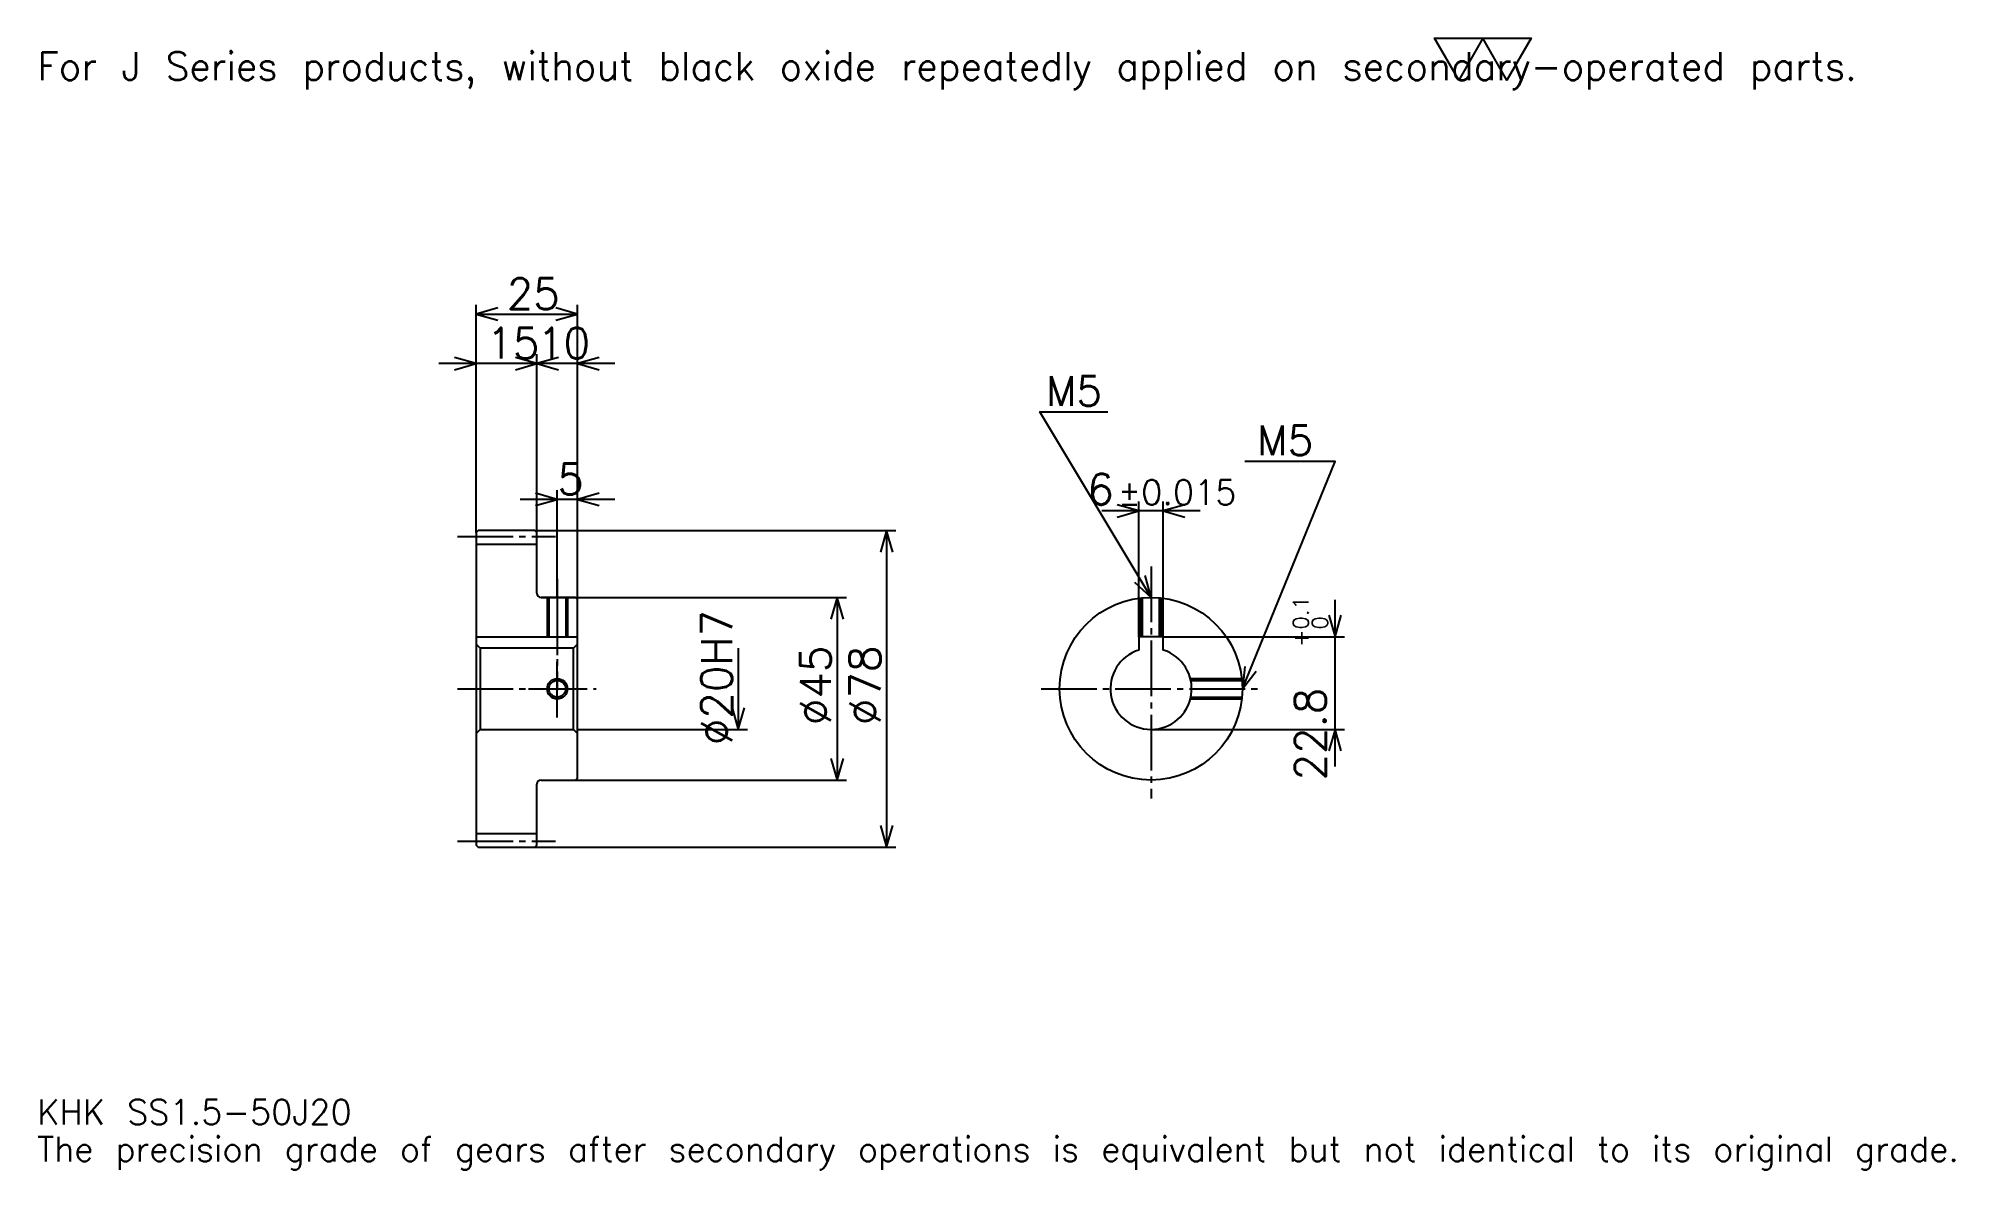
# Model space of a CAD drawing. Extents: x 15 to 487, y 6 to 284.
import ezdxf

# ---------------------------------------------------------------- set-up
doc = ezdxf.new("R2010")
doc.units = 0
doc.linetypes.add('DASHDOT', pattern=[18.260869, 13.695652, -1.521739, 1.521739, -1.521739])
doc.layers.get('0').update_dxf_attribs({"linetype": 'CONTINUOUS'})
doc.layers.add('DASHDOT', color=6, linetype='DASHDOT')
doc.styles.add('KANJI', font='TXT', dxfattribs={"bigfont": 'BIGFONT'})

msp = doc.modelspace()

# ---------------------------------------------------------------- linework, layer by layer
at = {"color": 5}
for p, q in [((123.260864, 163.021744), (123.260864, 218.565216)), ((148.260864, 163.021744), (148.260864, 218.565216)), ((123.260864, 216.282608), (148.260864, 216.282608)), ((147.391296, 204.108704), (114.130432, 204.108704)), ((157.391296, 204.108704), (129.130432, 204.108704)), ((138.260864, 163.021744), (138.260864, 206.391312)), ((157.391296, 170.630432), (134.130432, 170.630432)), ((143.260864, 163.021744), (143.260864, 172.913055)), ((286.456512, 136.821747), (286.456512, 170.108704)), ((292.456512, 136.821747), (292.456512, 170.108704)), ((301.586945, 167.826096), (277.32608, 167.826096)), ((123.260864, 162.521744), (123.260864, 163.021744)), ((137.760864, 163.021744), (148.260864, 163.021744)), ((138.260864, 162.521744), (138.260864, 163.021744)), ((143.260864, 146.521744), (143.260864, 163.021744)), ((143.260864, 146.521744), (143.260864, 163.021744)), ((148.260864, 163.021744), (226.630432, 163.021744)), ((148.260864, 146.021744), (148.260864, 163.021744)), ((224.347824, 163.021744), (224.347824, 85.021744)), ((139.260864, 146.521744), (148.260864, 146.521744)), ((148.260864, 146.521744), (214.456512, 146.521744)), ((212.173904, 146.521744), (212.173904, 101.521744)), ((334.782593, 104.891312), (334.782593, 145.952179)), ((187.82608, 134.021744), (187.82608, 114.021744)), ((292.456512, 136.821747), (337.065186, 136.821747)), ((148.260864, 114.021744), (190.108688, 114.021744)), ((289.456512, 114.021744), (337.065186, 114.021744)), ((139.260864, 101.521744), (148.260864, 101.521744)), ((148.260864, 101.521744), (214.456512, 101.521744)), ((137.760864, 85.021744), (148.260864, 85.021744)), ((148.260864, 85.021744), (226.630432, 85.021744))]:
    msp.add_line(p, q, dxfattribs=at)
at = {"color": 4}
for p, q in [((123.260864, 159.646744), (138.260864, 159.646744)), ((123.260864, 136.821747), (148.260864, 136.821747)), ((124.260864, 134.021744), (124.260864, 114.021744)), ((147.260864, 134.021744), (148.260864, 135.021744)), ((147.260864, 114.021744), (148.260864, 113.021744)), ((123.260864, 88.396744), (138.260864, 88.396744))]:
    msp.add_line(p, q, dxfattribs=at)
at = {"color": 7}
msp.add_lwpolyline([(365.217377, 273.913055), (359.282593, 284.200012), (383.021729, 284.200012), (377.086945, 273.913055), (371.152161, 284.200012), (365.217377, 273.913055)], dxfattribs=at)
at = {"color": 5}
for points in [[(128.586945, 217.804352), (123.260864, 216.282608), (128.586945, 214.760864)], [(142.934784, 214.760864), (148.260864, 216.282608), (142.934784, 217.804352)], [(117.934776, 202.586975), (123.260864, 204.108704), (117.934776, 205.630432)], [(132.934784, 202.586975), (138.260864, 204.108704), (132.934784, 205.630432)], [(143.586945, 205.630432), (138.260864, 204.108704), (143.586945, 202.586975)], [(153.586945, 205.630432), (148.260864, 204.108704), (153.586945, 202.586975)], [(289.456512, 146.521744), (262.065216, 192.17392), (278.804321, 192.17392)], [(311.956512, 124.021744), (334.782593, 180), (312.565247, 180)], [(137.934784, 169.108704), (143.260864, 170.630432), (137.934784, 172.152176)], [(153.586945, 172.152176), (148.260864, 170.630432), (153.586945, 169.108704)], [(281.130432, 166.304352), (286.456512, 167.826096), (281.130432, 169.347839)], [(297.782593, 169.347839), (292.456512, 167.826096), (297.782593, 166.304352)], [(225.869568, 157.695648), (224.347824, 163.021744), (222.82608, 157.695648)], [(285.411377, 150.305893), (289.456512, 146.521744), (288.021149, 151.87175)], [(213.695648, 141.195648), (212.173904, 146.521744), (210.652161, 141.195648)], [(333.260864, 142.147827), (334.782593, 136.821747), (336.304321, 142.147827)], [(312.558472, 129.528152), (311.956512, 124.021744), (315.376648, 128.378983)], [(186.304337, 119.347832), (187.82608, 114.021744), (189.347809, 119.347832)], [(336.304321, 108.695656), (334.782593, 114.021744), (333.260864, 108.695656)], [(210.652161, 106.847832), (212.173904, 101.521744), (213.695648, 106.847832)], [(222.82608, 90.347832), (224.347824, 85.021744), (225.869568, 90.347832)]]:
    msp.add_lwpolyline(points, dxfattribs=at)
at = {"color": 4}
for points in [[(138.260864, 147.521744), (138.260864, 162.521744), (137.760864, 163.021744), (123.760864, 163.021744), (123.260864, 162.521744), (123.260864, 113.021744)], [(139.260864, 101.521744), (147.760864, 101.521744), (148.260864, 102.021744), (148.260864, 146.021744), (147.760864, 146.521744), (139.260864, 146.521744)], [(140.760864, 146.521744), (140.760864, 136.821747)], [(141.195862, 146.521744), (141.195862, 136.821747)], [(145.325867, 146.521744), (145.325867, 136.821747)], [(145.760864, 146.521744), (145.760864, 136.821747)], [(286.956512, 136.821747), (286.956512, 146.382416)], [(287.39151, 136.821747), (287.39151, 146.426788)], [(291.521515, 136.821747), (291.521515, 146.426788)], [(291.956512, 136.821747), (291.956512, 146.382416)], [(123.260864, 113.021744), (124.260864, 114.021744), (147.260864, 114.021744), (147.260864, 134.021744), (124.260864, 134.021744), (123.260864, 135.021744)], [(292.456512, 133.561142), (292.456512, 136.821747), (286.456512, 136.821747), (286.456512, 133.561142)], [(299.138977, 126.521744), (311.8172, 126.521744)], [(299.240967, 126.086746), (311.861572, 126.086746)], [(299.138977, 121.521744), (311.8172, 121.521744)], [(299.240967, 121.956741), (311.861572, 121.956741)], [(123.260864, 113.021744), (123.260864, 85.521744), (123.760864, 85.021744), (137.760864, 85.021744), (138.260864, 85.521744), (138.260864, 100.521744)]]:
    msp.add_lwpolyline(points, dxfattribs=at)
for centre, radius in [((289.456512, 124.021744), 22.5), ((143.260864, 124.021744), 2.065)]:
    msp.add_circle(centre, radius, dxfattribs=at)
at = {"color": 7}
msp.add_circle((143.260864, 124.021744), 2.5, dxfattribs=at)
at = {"color": 4}
for centre, radius, start, end in [((139.260864, 147.521744), 1, 180, 270), ((289.456512, 124.021744), 10, 107.45760275, 72.54239725), ((139.260864, 100.521744), 1, 90, 180)]:
    msp.add_arc(centre, radius, start, end, dxfattribs=at)
at = {"layer": 'DASHDOT', "color": 7}
for p, q in [((118.695648, 161.521744), (142.82608, 161.521744)), ((289.456512, 154.130432), (289.456512, 96.956528)), ((143.260864, 146.521744), (143.260864, 124.021744)), ((118.695648, 124.021744), (152.82608, 124.021744)), ((262.391296, 124.021744), (316.521729, 124.021744)), ((118.695648, 86.521744), (142.82608, 86.521744))]:
    msp.add_line(p, q, dxfattribs=at)
for points in [[(143.260864, 151.08696), (143.260864, 132.256531)], [(143.260864, 116.956528), (143.260864, 131.08696)], [(136.195648, 124.021744), (150.32608, 124.021744)]]:
    msp.add_lwpolyline(points, dxfattribs=at)

# ---------------------------------------------------------------- texts
at = {"color": 7, "style": 'KANJI'}
for s, height, p in [('For J Series products, without black oxide repeatedly applied on secondary-operated parts.', 6.847826, (15.217391, 273.913055)), ('25', 7.608696, (130.815216, 217.5)), ('15', 7.608696, (125.815208, 205.326096)), ('10', 7.608696, (138.315216, 205.326096)), ('M5', 7.304348, (263.586945, 193.695648)), ('M5', 7.304348, (315.608704, 181.521744)), ('5', 7.608696, (143.28804, 171.847839)), ('6', 7.608696, (273.750671, 169.347839)), ('%%p0.015', 6.086957, (281.282349, 169.347839)), ('KHK SS1.5-50J20', 6.086957, (15.217391, 16.73913)), ('The precision grade of gears after secondary operations is equivalent but not identical to its original grade.', 6.086957, (15.217391, 7.608696))]:
    msp.add_text(s, height=height, dxfattribs=at).set_placement(p)
for s, height, p in [('%%c20H7', 7.608696, (186.304337, 110.135872)), ('0.1', 3.804348, (328.239136, 138.640945)), ('+', 3.804348, (328.239136, 134.380066)), ('0', 3.804348, (332.956512, 138.640945)), ('%%c45', 7.608696, (210.652161, 115.081528)), ('%%c78', 7.608696, (222.82608, 115.081528)), ('22.8', 7.608696, (332.5, 101.446625))]:
    msp.add_text(s, height=height, rotation=90, dxfattribs=at).set_placement(p)

doc.saveas('drawing.dxf')
